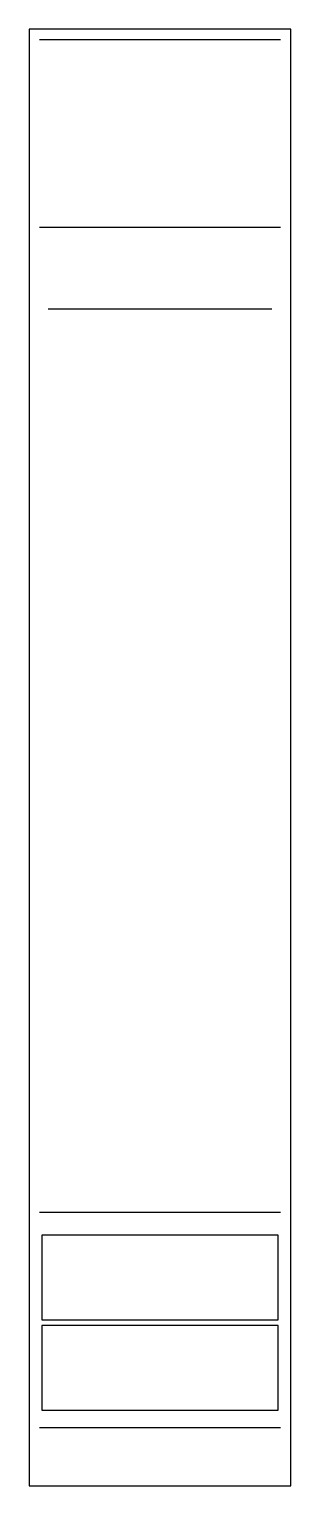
# Model space of a CAD drawing. Header units: millimetres. Extents: x 0 to 450, y 0 to 2500.
import ezdxf

# ---------------------------------------------------------------- set-up
doc = ezdxf.new("R2010")
doc.units = ezdxf.units.MM

msp = doc.modelspace()

# ---------------------------------------------------------------- linework, layer by layer
for p, q in [((18, 2482), (432, 2482)), ((18, 2160), (432, 2160)), ((33, 2020), (417, 2020)), ((18, 470), (432, 470)), ((18, 100), (432, 100))]:
    msp.add_line(p, q)
for points in [[(0, 0), (450, 0), (450, 2500), (0, 2500)], [(22, 285), (428, 285), (428, 430), (22, 430)], [(22, 130), (428, 130), (428, 275), (22, 275)]]:
    msp.add_lwpolyline(points, close=True)

doc.saveas('drawing.dxf')
